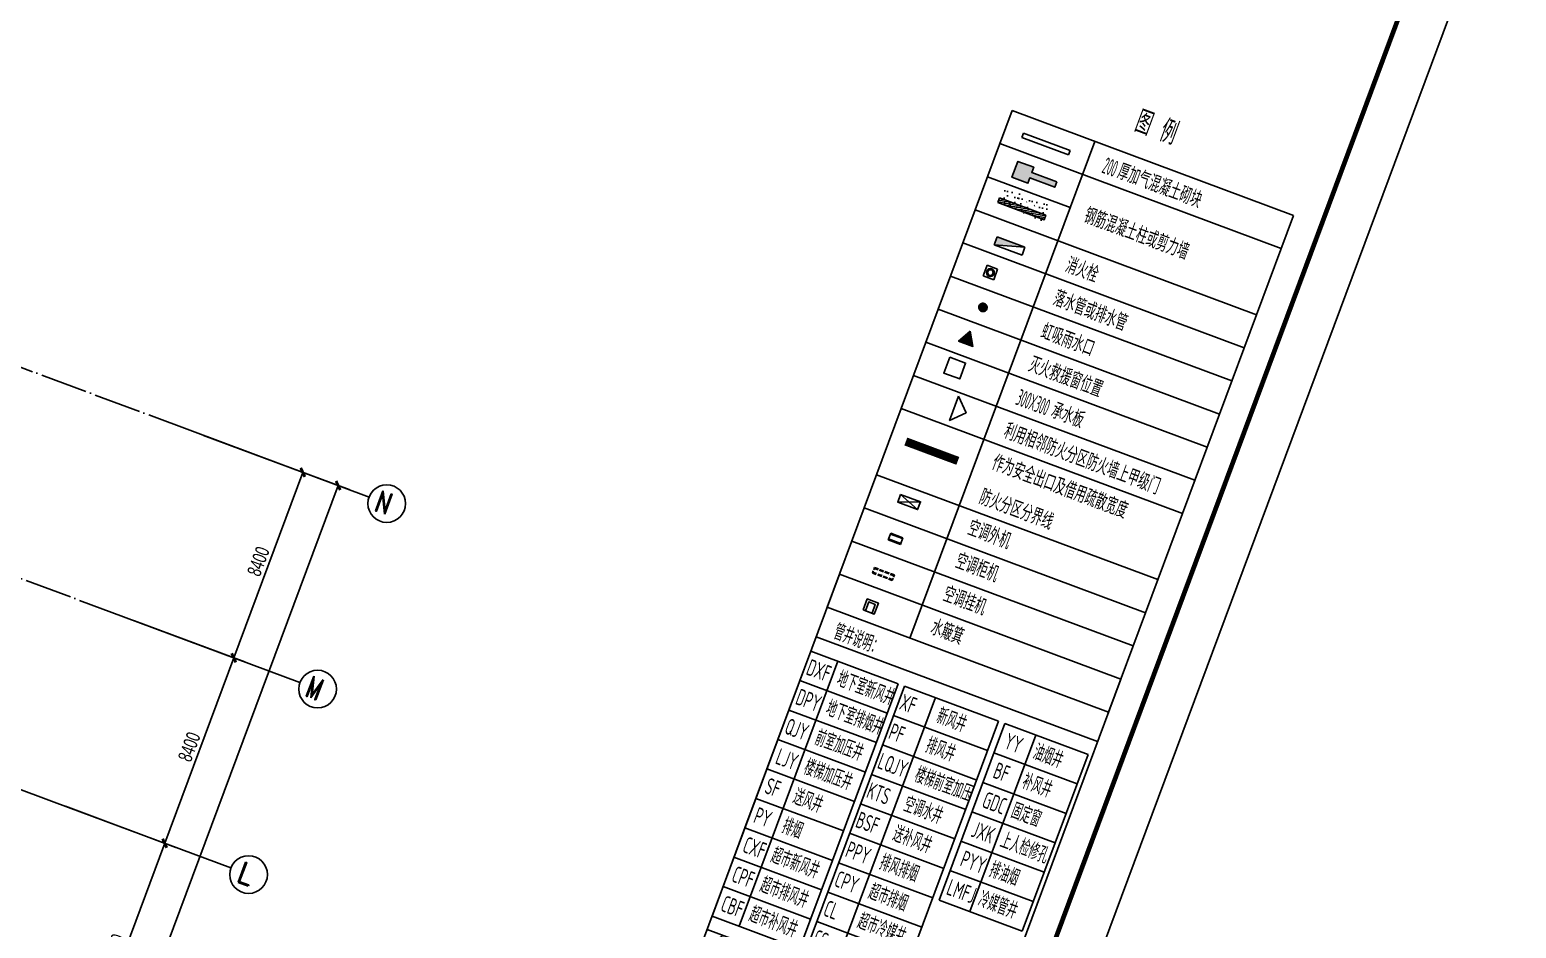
# Model space of a CAD drawing. Header units: millimetres. Extents: x 600121811 to 600690586, y 3472921280 to 3473279938.
# Drawn here: x 600595900 to 600659010, y 3473050001 to 3473088138 of the extents above; entities that cross this region are included whole.
import ezdxf
from ezdxf.enums import TextEntityAlignment as Align

# ---------------------------------------------------------------- set-up
doc = ezdxf.new("R2010")
doc.units = ezdxf.units.MM
doc.header["$LTSCALE"] = 1000
doc.linetypes.add('AX-MALL-GIRD-200$0$DOTE', pattern=[2.4200000000000004, 2, -0.2, 0.02, -0.2])
doc.linetypes.add('AX-MALL-TLSM$0$DASH', pattern=[0.35, 0.25, -0.1])
doc.layers.get('0').update_dxf_attribs({"linetype": 'CONTINUOUS'})
for name, color, linetype in [('AX-MALL-GIRD-200$0$A-Grid', 222, 'AX-MALL-GIRD-200$0$DOTE'), ('AX-MALL-GIRD-200$0$A-Grid-Iden', 11, 'CONTINUOUS'), ('AX-MALL-GJ-200$0$A-Anno-Note', 241, 'CONTINUOUS'), ('AX-MALL-GJ-200$0$X-Tlbk', 4, 'CONTINUOUS'), ('AX-MALL-TLSM$0$A-Anno-Note', 241, 'CONTINUOUS'), ('AX-MALL-TLSM$0$A-Detl-Patt', 8, 'CONTINUOUS'), ('AX-MALL-TLSM$0$A-Fixt', 81, 'CONTINUOUS'), ('AX-MALL-TLSM$0$F-防火分区-商铺', 163, 'CONTINUOUS'), ('AX-MALL-TLSM$0$HATCH_通用填充_A', 8, 'CONTINUOUS'), ('AX-MALL-TLSM$0$LINE_投影线_A', 7, 'CONTINUOUS'), ('AX-MALL-TLSM$0$TEXT_通用文字_A', 7, 'CONTINUOUS'), ('AX-MALL-TLSM$0$TITLE_图框文字_C', 255, 'CONTINUOUS'), ('AX-MALL-TLSM$0$WALL_填充墙_A', 2, 'CONTINUOUS'), ('AX-MALL-TLSM$0$XF_消火栓_W', 7, 'CONTINUOUS'), ('AX-MALL-TLSM$0$区位图', 7, 'CONTINUOUS'), ('AX-MALL-TLSM$0$图框', 7, 'CONTINUOUS'), ('AX-MALL-TLSM$0$疏散指示', 3, 'CONTINUOUS'), ('AX-MALL-TLSM$0$虹吸布置', 6, 'CONTINUOUS'), ('AX-MALL-WALL-GJ$0$A-SEE', 254, 'CONTINUOUS'), ('AXIS_TEXT', 7, 'CONTINUOUS')]:
    doc.layers.add(name, color=color, linetype=linetype)
doc.layers.add('AX-MALL-TLSM$0$格子', color=167, linetype='CONTINUOUS', plot=False)
doc.styles.add('AX-MALL-GIRD-200$0$_TCH_AXIS', font='ROMAND.shx', dxfattribs={"width": 0.7, "height": 5, "bigfont": 'zy_cn.shx'})
doc.styles.add('AX-MALL-GIRD-200$0$_TCH_DIM_T3', font='zy_en.shx', dxfattribs={"width": 0.7, "bigfont": 'zy_cn.shx'})
doc.styles.add('AX-MALL-TLSM$0$ICDA-STYLE1', font='TSSDENG', dxfattribs={"width": 0.7, "bigfont": 'TSSDCHN'})
doc.styles.add('COMPLEX', font='COMPLEX')
doc.dimstyles.new('AX-MALL-GIRD-200$0$_TCH_ARCH&&200', dxfattribs={"dimtxt": 595, "dimasz": 300, "dimexe": 500, "dimexo": 500, "dimgap": 152.5, "dimtad": 1, "dimdec": 0, "dimzin": 0, "dimdsep": 46, "dimtxsty": 'AX-MALL-GIRD-200$0$_TCH_DIM_T3', "dimblk": 'AX-MALL-GIRD-200$0$_ArchTick', "dimcen": 0.09, "dimclrt": 7, "dimazin": 2, "dimtfac": 1, "dimtdec": 0, "dimtix": 1, "dimtmove": 2, "dimatfit": 3, "dimfxl": 500, "dimtolj": 1, "dimtzin": 0, "dimarcsym": 0})

# ---------------------------------------------------------------- blocks, each defined once
blk = doc.blocks.new('_AXISO')
blk.add_circle((0, 0), 0.5)
at = {"layer": 'AXIS_TEXT', "style": 'COMPLEX', "width": 1.041666666666667}
blk.add_attdef('A', text='', height=0.56, dxfattribs=at).set_placement((-0.25, -0.28), (0.25, -0.28), align=Align.FIT)
blk = doc.blocks.new('AX-MALL-GIRD-200$0$_ArchTick')
at = {"color": 0, "linetype": 'ByBlock', "const_width": 0.4}
blk.add_lwpolyline([(-0.5, -0.5), (0.5, 0.5)], dxfattribs=at)
blk = doc.blocks.new('*D216')
at = {"layer": 'AX-MALL-GIRD-200$0$A-Grid-Iden', "color": 0, "lineweight": -2, "transparency": 16777216}
for p, q in [((600603276.988284, 3473070921.644485), (600609461.7700526, 3473068617.631795)), ((600578691.9681882, 3472987452.92707), (600608993.2259792, 3473068792.178211)), ((600572975.7304931, 3472989582.393342), (600579160.5122615, 3472987278.380653))]:
    blk.add_line(p, q, dxfattribs=at)
at = {"layer": 'AX-MALL-GIRD-200$0$A-Grid-Iden', "color": 0, "lineweight": -2, "transparency": 16777216, "xscale": 300, "yscale": 300, "zscale": 300}
for p, rotation in [((600608993.2259792, 3473068792.178211), 69.56816130916272), ((600578691.9681882, 3472987452.92707), 249.5681613091627)]:
    blk.add_blockref('AX-MALL-GIRD-200$0$_ArchTick', p, dxfattribs=dict(at, rotation=rotation))
at = {"layer": 'AX-MALL-GIRD-200$0$A-Grid-Iden', "color": 7, "transparency": 16777216, "insert": (600593420.907418, 3473028279.644416), "char_height": 595, "attachment_point": 5, "rotation": 69.56816128390682, "style": 'AX-MALL-GIRD-200$0$_TCH_DIM_T3'}
blk.add_mtext('\\A1;86800', dxfattribs=at)
blk = doc.blocks.new('*D226')
at = {"layer": 'AX-MALL-GIRD-200$0$A-Grid-Iden', "color": 0, "lineweight": -2, "transparency": 16777216}
for p, q in [((600597412.2287117, 3473055178.563619), (600602097.6694459, 3473053433.099461)), ((600598068.3784888, 3473044049.346779), (600601629.1253724, 3473053607.645877)), ((600593851.4818282, 3473045620.264521), (600598536.9225622, 3473043874.800363))]:
    blk.add_line(p, q, dxfattribs=at)
at = {"layer": 'AX-MALL-GIRD-200$0$A-Grid-Iden', "color": 0, "lineweight": -2, "transparency": 16777216, "xscale": 300, "yscale": 300, "zscale": 300}
for p, rotation in [((600601629.1253724, 3473053607.645877), 69.56816130951937), ((600598068.3784888, 3473044049.346779), 249.5681613095194)]:
    blk.add_blockref('AX-MALL-GIRD-200$0$_ArchTick', p, dxfattribs=dict(at, rotation=rotation))
at = {"layer": 'AX-MALL-GIRD-200$0$A-Grid-Iden', "color": 7, "transparency": 16777216, "insert": (600599427.0622644, 3473048985.588102), "char_height": 595, "attachment_point": 5, "rotation": 69.56816128920542, "style": 'AX-MALL-GIRD-200$0$_TCH_DIM_T3'}
blk.add_mtext('\\A1;10200', dxfattribs=at)
blk = doc.blocks.new('*D227')
at = {"layer": 'AX-MALL-GIRD-200$0$A-Grid-Iden', "color": 0, "lineweight": -2, "transparency": 16777216}
for p, q in [((600600344.6084982, 3473063050.104053), (600605030.0492325, 3473061304.639895)), ((600601629.1253723, 3473053607.645876), (600604561.505159, 3473061479.186311)), ((600597412.2287115, 3473055178.563619), (600602097.6694458, 3473053433.099461))]:
    blk.add_line(p, q, dxfattribs=at)
at = {"layer": 'AX-MALL-GIRD-200$0$A-Grid-Iden', "color": 0, "lineweight": -2, "transparency": 16777216, "xscale": 300, "yscale": 300, "zscale": 300}
for p, rotation in [((600604561.505159, 3473061479.186311), 69.568161308897), ((600601629.1253723, 3473053607.645876), 249.568161308897)]:
    blk.add_blockref('AX-MALL-GIRD-200$0$_ArchTick', p, dxfattribs=dict(at, rotation=rotation))
at = {"layer": 'AX-MALL-GIRD-200$0$A-Grid-Iden', "color": 7, "transparency": 16777216, "insert": (600602673.6255996, 3473057700.507867), "char_height": 595, "attachment_point": 5, "rotation": 69.56816128390682, "style": 'AX-MALL-GIRD-200$0$_TCH_DIM_T3'}
blk.add_mtext('\\A1;8400', dxfattribs=at)
blk = doc.blocks.new('*D228')
at = {"layer": 'AX-MALL-GIRD-200$0$A-Grid-Iden', "color": 0, "lineweight": -2, "transparency": 16777216}
for p, q in [((600603276.9882839, 3473070921.644485), (600607962.429018, 3473069176.180326)), ((600604561.5051588, 3473061479.18631), (600607493.8849446, 3473069350.726742)), ((600600344.6084982, 3473063050.104053), (600605030.0492322, 3473061304.639894))]:
    blk.add_line(p, q, dxfattribs=at)
at = {"layer": 'AX-MALL-GIRD-200$0$A-Grid-Iden', "color": 0, "lineweight": -2, "transparency": 16777216, "xscale": 300, "yscale": 300, "zscale": 300}
for p, rotation in [((600607493.8849446, 3473069350.726742), 69.56816130931563), ((600604561.5051588, 3473061479.18631), 249.5681613093156)]:
    blk.add_blockref('AX-MALL-GIRD-200$0$_ArchTick', p, dxfattribs=dict(at, rotation=rotation))
at = {"layer": 'AX-MALL-GIRD-200$0$A-Grid-Iden', "color": 7, "transparency": 16777216, "insert": (600605606.0053856, 3473065572.048301), "char_height": 595, "attachment_point": 5, "rotation": 69.56816128390682, "style": 'AX-MALL-GIRD-200$0$_TCH_DIM_T3'}
blk.add_mtext('\\A1;8400', dxfattribs=at)
blk = doc.blocks.new('AX-MALL-TLSM$0$JB-AC(i)-Li')
for p, q in [((-275, 0), (275, 0)), ((-275, 0), (275, 0)), ((-275, -300), (-275, 0)), ((275, 0), (275, -300)), ((-275, -40), (275, -40)), ((275, -260), (-275, -260)), ((275, -300), (-275, -300))]:
    blk.add_line(p, q)
blk = doc.blocks.new('AX-MALL-TLSM$0$$TwtSys$00000434')
for p, q in [((-0.5, 0.5), (-0.5, -0.5)), ((-0.5, -0.5), (0.5, 0.5)), ((0.5, 0.5), (-0.5, 0.5)), ((0.5, -0.5), (0.5, 0.5)), ((-0.5, -0.5), (0.5, -0.5))]:
    blk.add_line(p, q)
blk.add_solid([(0.5, -0.5), (0.5, 0.5), (-0.5, -0.5)])
blk = doc.blocks.new('AX-MALL-TLSM$0$A$C70614356')
at = {"layer": 'AX-MALL-TLSM$0$虹吸布置'}
for points in [[(146.5548356487416, -15.39614155236632), (146.9376328689978, 13.52193439891562), (141.4668940417469, 41.84912846097723), (130.5199586921372, 68.57859220146202), (114.4726320314221, 92.70756611973047), (94.20519219106063, 113.4179225612897), (70.33430641610175, 129.6815985545982), (43.76330778421834, 140.9186188860331), (15.39593749213964, 146.5528932132293), (-13.52106521138921, 146.9365596210118), (-41.84912846097723, 141.4668940417469), (-68.81761383032426, 130.54408688494), (-92.94648571824655, 114.4977314418647), (-113.4169513434172, 94.20509016118012), (-129.681598554831, 70.33430641656741), (-140.9177496982738, 43.76223453623243), (-146.7918128119782, 15.42103690258227), (-146.9356904332526, -13.52213845890947), (-141.4919934524223, -42.08804805926047), (-130.5431156670675, -68.81771585997194), (-114.7366510406137, -92.92138630780391), (-94.44421382015571, -113.3937943687197), (-70.33430641656741, -129.6815985543653), (-43.76136534847319, -140.9188229460269), (-15.4210369028151, -146.7918128115125), (13.5230076466687, -146.9367636812385), (41.84912846051157, -141.4668940417469), (68.57859220122918, -130.51995869237), (92.682466709055, -114.7115516299382), (113.3937943684869, -94.44421381992288), (129.6564991441555, -70.57322601485066), (140.9196921335533, -43.76243859645911), (146.5548356487416, -15.39614155236632)], [(129.6070836433209, -13.61571589997038), (129.8777148076333, 11.93529991596006), (125.0366681301966, 37.059055210324), (122.7482496416196, 42.84936753148213), (115.4593407008797, 60.74890561052598), (101.5234801652841, 82.00188755616546), (101.2845605667681, 82.02698696660809), (83.41760324127972, 100.3131200040225), (65.1627944665961, 112.6079621945973), (62.23427393427119, 114.6045452223625), (38.6670940653421, 124.5617413215805), (19.05484053678811, 128.5525701895822), (13.61571589997038, 129.6070836437866), (7.837274023331702, 129.7310181143694), (-11.93529991619289, 129.8777148078661), (-37.05915724067017, 125.0356969125569), (-60.74997885851189, 115.4584715131205), (-62.04293002653867, 114.6290573286824), (-82.265906565357, 101.3096599774435), (-100.3141932520084, 83.41673405375332), (-111.1637494373135, 67.42271055816673), (-114.842493603006, 62.25927131460048), (-124.56194538204, 38.66515162959695), (-129.8440608065575, 13.64061125018634), (-129.8778168382123, -11.93627113383263), (-125.2736452934332, -37.03415986010805), (-115.4594427314587, -60.74987682839856), (-101.5485795759596, -82.24080715468153), (-83.41770527185872, -100.3140912218951), (-62.25937334494665, -114.8434648208786), (-38.69025104027241, -124.8008649800904), (-13.64081531064585, -129.8460032420699), (11.91214294126257, -130.1168384666089), (37.03405782999471, -125.2746165108401), (60.74987682839856, -115.459442730993), (82.00188755616546, -101.5234801652841), (100.3140912218951, -83.41770527139306), (114.6055164402351, -62.23437596438453), (124.561843351461, -38.66612284746952), (129.6070836433209, -13.61571589997038)], [(-102.3999801119789, -28.33731462340802), (-121.4194093155675, -30.20022586290725), (-124.9566130465828, 7.334722719155252), (-105.70010465011, 9.173709826311097), (-102.3999801119789, -28.33731462340802)], [(-105.2989222053438, 12.99253853037953), (-123.7780630919151, 18.55326045048423), (-112.5177912041545, 54.53367807343602), (-94.30072689056396, 48.75893190479837), (-105.2989222053438, 12.99253853037953)], [(-121.3014057101682, 7.675398479914293), (-121.5868284213357, -11.11834009084851), (-118.0031215772033, -29.8344506919384)], [(-109.2519978983328, 53.46690687141381), (-116.6219405890442, 36.14209316531196), (-120.2482507769018, 17.70030943676829)], [(-68.22975041856989, 81.01138520776294), (-92.25404707249254, 52.16432041605003), (-107.1177695496008, 64.58504696143791), (-83.09142842981964, 93.43287891079672), (-68.22975041856989, 81.01138520776294)], [(-80.4289713720791, 91.22170853731222), (-93.89283026009798, 77.91592745459639), (-104.4532680260018, 62.37464374559931)], [(-32.09077310562134, 101.1053643326741), (-65.30269043706357, 83.59961728216149), (-74.36238974286243, 100.7199399974197), (-62.87039432674646, 106.7524803222623), (-40.91349524864927, 118.2007916977163), (-32.09077310562134, 101.1053643326741)], [(-39.32996511040255, 114.8981305665802), (-56.96665945881978, 107.8212014082819), (-72.54198447242379, 97.3914122984279)], [(-62.14312766678631, -5.779221137519926), (-62.05693765729666, 6.519316761288792), (-59.61053594527766, 18.32834907853976)], [(-59.61053594527766, 18.32834907853976), (-54.80198009451851, 29.64767175423913)], [(-54.80198009451851, 29.64767175423913), (-47.94538590451702, 39.78659662115388)], [(-47.94538590451702, 39.78659662115388), (-39.30477238399908, 48.53130349121056)], [(-39.30477238399908, 48.53130349121056), (-29.192210866604, 55.19187135458924)], [(9.173709826078266, 105.70010465011), (-28.360369568225, 102.1618276708759), (-30.19828342739493, 121.419205255108), (7.310696556698531, 124.7185626358259), (9.173709826078266, 105.70010465011)], [(7.676369697786868, 121.301303679822), (-11.14246828341857, 121.3478067924734), (-29.85955010261387, 117.76420197892)], [(-29.192210866604, 55.19187135458924), (-17.85070988256484, 59.79186530667357)], [(-17.85070988256484, 59.79186530667357), (-5.779221137985587, 62.14312766678631)], [(-5.779119107872248, 62.14409888465889), (6.51941879093647, 62.05790887540206)], [(6.519520821049809, 62.05888009327464), (18.3284511086531, 59.61150716315024)], [(48.73490574210882, 94.06267647980712), (12.99253853037953, 105.298922205111), (18.52826307015494, 123.5401147112716), (54.53464929107577, 112.5176891740412), (48.73490574210882, 94.06267647980712)], [(53.44180746097118, 109.0130782995839), (36.1169937546365, 116.3830209905282), (17.70128065440804, 120.2481487467885)], [(18.3284511086531, 59.61150716315024), (29.6476717540063, 54.80198009428568)], [(29.6476717540063, 54.80198009428568), (39.78756783902645, 47.94528387417085)], [(39.78756783902645, 47.94528387417085), (48.53227470861748, 39.30467035388574)], [(48.53227470861748, 39.30467035388574), (55.16687397425994, 28.9542624859605)], [(81.01332764327526, 68.22954635811038), (52.16442244593054, 92.25501829013228), (64.58601817907766, 107.1176675192546), (93.43298094067723, 83.09239964745939), (81.01332764327526, 68.22954635811038)], [(55.16687397425994, 28.9542624859605), (59.76676589623094, 17.6117902842816)], [(59.58737897034734, -18.56747273728251), (62.05888009304181, -6.51952082128264), (62.119970691856, 5.540097479010001)], [(59.76676589623094, 17.6117902842816), (62.119970691856, 5.540097479010001)], [(91.19758034450933, 80.18994974344969), (77.89082804415375, 93.6539106615819), (62.3507196130231, 104.2161888333503)], [(101.0824114182033, 31.85359188262373), (83.5754890893586, 65.06366880866699), (100.6960158650763, 74.12531054974534), (118.202836163342, 40.91426240606233), (101.0824114182033, 31.85359188262373)], [(114.8982325964607, 39.33093632827513), (107.7980444333516, 56.72753579984419), (97.39335473394021, 72.54178041173145)], [(124.6944344430231, -7.549718185327947), (105.70010465011, -9.173709826311097), (102.1378015084192, 28.12231915746816), (121.3942078747787, 29.96033504675142), (124.6944344430231, -7.549718185327947)], [(121.3033481454477, -7.675602540140972), (121.3478067922406, 11.14246828341857), (117.7391025680117, 29.62063050386496)], [(-100.7191728400066, -74.36443420848809), (-118.2259931382723, -41.15338606457226), (-101.1055683931336, -32.09271554113366), (-83.6006905301474, -65.30355962482281), (-100.7191728400066, -74.36443420848809)], [(-115.1352097596973, -39.30604097805917), (-108.060121006798, -56.94156004814431), (-97.6554313073866, -72.75580466003157)], [(-64.5841777739115, -107.1188427973539), (-93.67006013356149, -83.068475515116), (-81.25030480651185, -68.20465100789443), (-52.42649901937693, -92.4690425384324), (-64.5841777739115, -107.1188427973539)], [(-91.22278178529814, -80.42984055983834), (-78.15494908299297, -93.86870206752792), (-62.37387658795342, -104.4553124918602)], [(-59.7918653069064, -17.85070988256484), (-62.14312766678631, -5.779221137519926)], [(-55.19207541504875, -29.19415330234915), (-59.7918653069064, -17.85070988256484)], [(-48.53227470908314, -39.30467035365291), (-55.19207541504875, -29.19415330234915)], [(-18.79228207934648, -123.753934899345), (-54.79672586452216, -112.7317134223413), (-48.99698231555521, -94.27670072810724), (-12.99253853037953, -105.298922205111), (-18.79228207934648, -123.753934899345)], [(-53.70582647016272, -109.2268984876573), (-36.14219519589096, -116.622911806684), (-17.72453965945169, -120.4882436234038)], [(-40.04964441247284, -48.15930812247097), (-43.73130968026817, -44.15311716170982), (-48.53227470908314, -39.30467035365291)], [(-29.91179279331118, -55.0167715002317), (-40.04964441247284, -48.15930812247097)], [(-18.56737070716918, -59.5864077527076), (-29.91179279331118, -55.0167715002317)], [(-6.519520821515471, -62.05888009304181), (-18.56737070716918, -59.5864077527076)], [(29.93620685394853, -121.6332295034081), (-7.574715565890074, -124.9323828238994), (-9.173709826543927, -105.70010465011), (28.0982929947786, -102.3758519191761), (29.93620685394853, -121.6332295034081)], [(-7.699526672717184, -121.5404273385648), (11.1173688727431, -121.5867263907567), (29.59553109342232, -117.9780221667606)], [(5.54019950889051, -62.11899947421625), (-6.519520821515471, -62.05888009304181)], [(17.58669087383896, -60.00568549474701), (5.54019950889051, -62.11899947421625)], [(28.93013429315761, -55.40589560288936), (17.58669087383896, -60.00568549474701)], [(39.30467035342008, -48.53227470885031), (33.36396563053131, -52.25226835277863), (28.93013429315761, -55.40589560288936)], [(74.1253105495125, -100.6960158650763), (40.91533565381542, -118.2019669755828), (31.82859450206161, -101.3203597986139), (65.06561124417931, -83.57569314981811), (74.1253105495125, -100.6960158650763)], [(47.92028649384156, -40.02551621966995), (39.30467035342008, -48.53227470885031)], [(39.30680813547224, -115.137254225323), (56.70253841951489, -108.0359928142279), (72.51678303116933, -97.63130311458372)], [(54.77688068384305, -29.8865913527552), (47.92018446372822, -40.02648743754253)], [(59.58737897034734, -18.56747273728251), (54.77688068384305, -29.8865913527552)], [(107.0946125746705, -64.82417062018067), (83.06827145488933, -93.67200256930664), (68.20465100789443, -81.25030480604619), (92.23089009756222, -52.40344407479279), (107.0946125746705, -64.82417062018067)], [(80.16679276851937, -91.43670400325209), (93.63075368665159, -78.12995170266367), (104.2162908632308, -62.34974839538336)], [(112.492691793479, -54.77259767171927), (94.03865031711757, -48.97295615309849), (105.2989222048782, -12.99253853037953), (123.5159865184687, -18.76728469878435), (112.492691793479, -54.77259767171927)], [(108.9879788891412, -53.68072705948725), (116.3830209905282, -36.11699375486933), (120.250193212647, -17.70051349699497)]]:
    blk.add_lwpolyline(points, dxfattribs=at)
blk.add_circle((0, 0), 28.356110456904, dxfattribs=at)
blk = doc.blocks.new('AX-MALL-TLSM$0$JB-AC(i)-Gua')
for p, q in [((-450, 0), (-450, -100)), ((-450, 0), (-275, 0)), ((-225, 0), (-25, 0)), ((25, 0), (225, 0)), ((275, 0), (450, 0)), ((450, -100), (450, 0)), ((-450, -40), (-275, -40)), ((-450, -150), (-450, -250)), ((-450, -210), (-275, -210)), ((-450, -250), (-275, -250)), ((-225, -40), (-25, -40)), ((-225, -210), (-25, -210)), ((-225, -250), (-25, -250)), ((25, -40), (225, -40)), ((25, -210), (225, -210)), ((25, -250), (225, -250)), ((275, -40), (450, -40)), ((275, -210), (450, -210)), ((275, -250), (450, -250)), ((450, -250), (450, -150))]:
    blk.add_line(p, q)
blk = doc.blocks.new('AX-MALL-TLSM$0$356')
at = {"layer": 'AX-MALL-TLSM$0$区位图'}
for p, q in [((38034.99601519109, 9091.152012825016), (38034.99601507188, 71068.69853115082)), ((54034.99601554871, 71068.69853115082), (54034.99601531029, 9091.152012825016))]:
    blk.add_line(p, q, dxfattribs=at)
for points in [[(38034.99601519109, 50941.51079940796), (54034.9960154295, 50941.51079940796)], [(38034.99601566792, 50941.51079940796), (54034.99601566792, 50941.51080036163)], [(38034.99601531029, 9091.152012825016), (54034.9960154295, 9091.152012825016)]]:
    blk.add_lwpolyline(points, dxfattribs=at)
at = {"layer": 'AX-MALL-TLSM$0$格子'}
for p, q in [((38035.53621768952, 49937.58920574188), (54035.53621733189, 49937.58920478821)), ((38635.53621768952, 49637.58920383453), (38634.89464354516, 9091.152011871342)), ((39485.53621780873, 49637.58920383453), (39484.89464366437, 9091.152011871342)), ((38035.53621804715, 49037.58920383453), (54035.53621757031, 49037.58920383453)), ((38035.53621792794, 48137.58920383453), (54035.53621768952, 48137.58920383453)), ((38035.53621768952, 47237.58920478822), (54035.53621780873, 47237.58920478822)), ((38035.53621792794, 46337.58920383455), (54035.53621768952, 46337.58920478822)), ((38035.53621792794, 45437.58920478822), (54035.53621768952, 45437.5892057419)), ((38035.53621816636, 44537.58920383455), (54035.53621768952, 44537.58920383455)), ((38035.53621780873, 43637.58920478822), (54035.5362174511, 43637.58920478822)), ((38035.53621780873, 42737.58920478821), (54035.53621733189, 42737.58920383453)), ((38035.53621792794, 41837.58920383453), (54035.53621768952, 41837.58920383453)), ((38035.53621768952, 40937.58920478821), (54035.5362174511, 40937.58920478821)), ((38035.53621792794, 40037.58920478821), (54035.53621768952, 40037.58920478821)), ((38035.53621780873, 39137.58920383453), (54035.53621780873, 39137.58920383453)), ((38035.53621792794, 38237.58920383453), (54035.53621757031, 38237.58920478821)), ((38035.53621792794, 37337.58920383453), (54035.53621757031, 37337.58920478821)), ((38035.53621804715, 36437.58920288086), (54035.53621768952, 36437.58920383453)), ((38035.5362174511, 35537.58920478821), (54035.5362174511, 35537.58920478821)), ((38035.53621804715, 34637.58920383453), (54035.53621757031, 34637.58920383453)), ((38035.53621768952, 33737.58920478821), (54035.5362174511, 33737.58920383453)), ((38035.53621768952, 32837.58920383453), (54035.5362174511, 32837.58920383453)), ((38035.53621792794, 31937.58920383454), (54035.53621780873, 31937.58920383454)), ((38035.53621768952, 31037.58920478821), (54035.53621768952, 31037.58920574189)), ((38035.53621792794, 30137.58920478821), (54035.53621757031, 30137.58920383454)), ((38035.53621804715, 29237.58920478821), (54035.53621757031, 29237.58920383454)), ((38035.53621768952, 28337.58920478821), (54035.53621780873, 28337.58920383454)), ((38035.53621780873, 27437.58920478821), (54035.53621757031, 27437.58920383454)), ((38035.53621780873, 26537.58920383454), (54035.53621757031, 26537.58920478821)), ((38035.53621768952, 25637.58920478821), (54035.53621768952, 25637.58920383454)), ((38035.53621780873, 24737.58920383454), (54035.53621757031, 24737.58920478821)), ((38035.53621768952, 23837.58920383454), (54035.5362174511, 23837.58920478822)), ((38035.53621804715, 22937.58920383454), (54035.53621780873, 22937.58920478821)), ((38035.53621780873, 22037.58920383454), (54035.53621768952, 22037.58920478821)), ((38035.53621768952, 21137.58920383454), (54035.53621780873, 21137.58920478821)), ((38035.53621804715, 20237.58920383454), (54035.5362174511, 20237.58920478821)), ((38035.53621780873, 19337.58920383454), (54035.53621768952, 19337.58920574189)), ((38035.5362174511, 18437.58920574189), (54035.53621757031, 18437.58920478821)), ((38035.53621780873, 17537.58920478821), (54035.53621768952, 17537.58920478821)), ((38035.53621768952, 16637.58920383454), (54035.5362174511, 16637.58920574189)), ((38035.53621780873, 15737.58920383454), (54035.53621768952, 15737.58920383454)), ((38035.53621780873, 14837.58920478821), (54035.53621780873, 14837.58920288086)), ((38035.53621804715, 13937.58920383454), (54035.53621757031, 13937.58920478821)), ((38035.53621792794, 13037.58920478821), (54035.53621733189, 13037.58920383453)), ((38035.53621768952, 12137.58920478822), (54035.53621780873, 12137.58920478822)), ((38035.53621780873, 11237.58920478822), (54035.53621768952, 11237.58920478822))]:
    blk.add_line(p, q, dxfattribs=at)
blk.add_lwpolyline([(38034.9960154295, 10164.37060832978), (54034.99601531029, 10164.37060928345)], dxfattribs=at)
at = {"layer": 'AX-MALL-TLSM$0$TEXT_通用文字_A', "style": 'AX-MALL-TLSM$0$ICDA-STYLE1', "width": 0.6}
for s, p in [('1.', (38635.51248276234, 49037.58920383453)), ('管道井后封，门后做，管道井门均为丙级以上防火门。', (39485.51248276234, 49037.58920383453)), ('所有管道井在每层楼面处用与楼板同标号的混凝土封堵。', (39485.49824202061, 48137.58920383453)), ('管道井的侧墙均为耐火极限大于1H的不燃烧体。', (39485.48400092126, 47237.58920478822)), ('2.', (38635.51248276234, 46337.58920383455)), ('防护栏杆防攀爬，栏杆竖杆间距小于110。中庭处栏杆采用钢结构安全玻璃', (39485.46975994111, 46337.57892131807)), ('栏杆，高度自可踏面起不小于1200高。', (39485.45551955701, 45437.58920383455)), ('3.', (38635.51248288155, 44537.58920383455)), ('地漏位置详水施，卫生间、露台找坡1%%%坡向地漏,消火栓规格详水施。', (39485.44127869607, 44537.58920383455)), ('无编号门窗为用户自理，门洞除注明外为门高2100门垛100', (39485.42703771592, 43637.58920478822)), ('4.', (38635.51248264313, 43637.58920478822)), ('5.', (38635.51248300076, 42737.58920478821)), ('防火卷帘采用背火面温升作为判定条件,耐火极限≥3小时,其安装见建筑施工', (39485.41279721261, 42737.58920478821)), ('图设计说明消防专篇。', (39485.39855599404, 41837.58920383453)), ('6.', (38635.51248300076, 40937.58920478821)), ('构造柱详结构施工图。', (39485.38431501389, 40937.58920383453)), ('7.', (38635.51248264313, 40037.58920383453)), ('所有设备用房门槛150高,设备吊装孔需等设备安装完成后方可封堵;其耐火极', (39485.37007427216, 40037.57891941071)), ('限不得低于设计要求；吊顶检修兼设备安装口采用成品成品检修口(A级不燃', (39485.35583317281, 39137.58920383453)), ('材料)，地上设备管井门槛100高。', (39485.34159219266, 38237.58920478821)), ('直通屋面设备机房门槛高于结构面400。', (39485.34159243108, 37337.58920478821)), ('8.', (38635.51248288155, 36437.58920383453)), ('风管说明：所有新风风管采用镀锌钢板，所有排油烟风管采用不锈钢板。所有', (39485.31311047078, 36437.57892227173)), ('暖通管井风管一侧墙体待设备安装完成后砌筑。', (39485.29886960984, 35537.58920383453)), ('9.', (38635.51248311997, 34637.58920478821)), ('配电间内洞口桥架安装完成后采用防火材料封堵。', (39485.28462862969, 34637.58920478821)), ('10.', (38635.51248276234, 33737.58920478821)), ('防火墙及防火隔墙应砌至粱底或结构板底，不得留有缝隙。管道穿过防火墙及', (39485.27038824559, 33737.58920383453)), ('楼板处应采用不燃烧材料将周围填实，管道的保温材料应为不燃烧材料;', (39485.24190628529, 32837.58920383453)), ('商铺面向中庭的防火卷帘与柱子的缝隙采用双面12厚轻钢龙骨石膏板+100', (39485.24190604687, 31937.58920383454)), ('厚岩棉防火隔墙封堵，耐火极限不应低于1h；其余部分的防火卷帘需用砌体', (39485.24190628529, 31037.58920383454)), ('封堵，耐火极限不应低于3h。', (39485.22766530514, 30137.58920383454)), ('11.', (38635.52672374249, 29237.58920478821)), ('所有防烟前室兼空调机房的夹层临走道一侧墙体需设备安装完成后封;', (39485.19918334485, 29237.57892036438)), ('12.', (38635.52672362328, 28337.58920478821)), ('电梯层门的耐火极限不应低于1小时，并应符合国家标准电梯《层门耐火试验', (39485.1849423647, 28337.57575511933)), ('完整性、隔热性和热通量测定法》GB/T27903规定的完整性和隔热性要求。', (39485.19918334485, 27437.58920478821)), ('13.', (38635.48400104047, 26537.58920383454)), ('土建预留所有管井、洞口，必须与设备安装密切配合，认真核对图纸后，方可', (39485.14221990109, 26537.57892036438)), ('施工。', (39485.15646088124, 25637.58920383454)), ('14.', (38635.48400092126, 24737.58920574189)), ('D2：事故通风预留孔，DN200毫米，中心距梁底150。 ', (39485.11373817921, 24737.58920478821)), ('D3：事故通风预留孔，DN200毫米，中心距板底400。 ', (39485.11373829842, 23837.58920478822)), ('预留孔未注明处孔心离侧墙、窗边或柱子150。所有落水管应避开空调预留', (39485.0994976759, 22937.58920383454)), ('孔。空调板有地漏时1%%%坡度坡向地漏。', (39485.08525657655, 22037.58920383454)), ('15.', (38635.48400080205, 21137.58920478821)), ('每樘疏散门净宽不小于疏散门洞净宽-150，消防设备厂家严格执行。', (39485.0425336361, 21137.58920383454)), ('16.', (38635.02476215363, 20237.58920383454)), ('外立面玻璃幕墙后为后勤走道、空腔部位时，需设置背衬板或背衬墙，并采用', (39485.02829265595, 20237.57892227173)), ('深灰色涂料饰面处理。', (39485.04253351689, 19337.58920478821)), ('17.', (38635.02476215363, 18437.58920383454)), ('屋面预留外墙清洗吊篮悬挂点，详见幕墙深化设计。', (39484.99981105328, 18437.57892322541)), ('18.', (38635.02476203442, 17537.58920478821)), ('屋面未注明混凝土雨棚标高平屋面板底,已注明标高的雨棚底高于门顶300,', (39484.99981093407, 17537.57892322541)), ('屋面管井固定窗、天窗及防雨百叶除注明外底边均高于楼层线600，百叶及', (39484.99981117249, 16637.58920478821)), ('固定窗、天窗后侧需做防护栏杆，百叶后侧防护栏杆高度离地1200，固定窗', (39485.02476203442, 15737.58920478821)), ('、天窗后侧防护栏杆高度离地900。', (39485.024761796, 14837.57892322541)), ('19.', (38634.98203909398, 13937.58920383454)), ('油烟井、新风井、排烟井等留洞详见设备图纸，屋面检修钢梯未注明处距', (39485.02476215363, 13937.57892322541)), ('墙角500。屋顶风机和设备在视线可见范围内进行喷灰弱化处理处理。', (39606.57694280148, 13037.57892417908)), ('20', (38634.98203945161, 12137.58920574189)), ('本工程墙体材质采用加气混凝土砌块，耐火极限不小于3.0h.', (39606.56270217896, 12137.57892227174)), ('21', (38634.96779835225, 11237.58920478822)), ('K3空调穿墙预留孔，Φ100毫米，洞中心距墙、柱边200毫米。', (39606.56270182133, 11237.57892322541)), ('所有混凝土雨棚以1%%%找坡坡向吐水孔。', (39606.56270182133, 10337.57892322541)), ('21', (38634.95355761052, 10337.58920478821))]:
    blk.add_text(s, height=700.0000000000007, dxfattribs=at).set_placement(p)
at = {"layer": 'AX-MALL-TLSM$0$图框', "style": 'AX-MALL-TLSM$0$ICDA-STYLE1', "width": 0.6}
blk.add_text('备注：', height=699.9999999847929, dxfattribs=at).set_placement((38696.96632122994, 50174.10611724854))
blk = doc.blocks.new('AX-MALL-TLSM$0$o6i4345')
at = {"layer": 'AX-MALL-TLSM$0$A-Fixt'}
for points in [[(338366.377540363, -9259.412912640837), (338866.377540363, -9259.412912640837), (338866.377540363, -8759.412912640837), (338366.377540363, -8759.412912640837)], [(338466.377540363, -9259.412912640837), (338766.377540363, -9259.412912640837), (338766.377540363, -8859.412912640837), (338466.377540363, -8859.412912640837)]]:
    blk.add_lwpolyline(points, close=True, dxfattribs=at)
blk = doc.blocks.new('AX-MALL-TLSM')
at = {"layer": 'AX-MALL-TLSM$0$HATCH_通用填充_A'}
blk.add_hatch(color=256, dxfattribs=at).paths.add_polyline_path([(42711.89099180698, 89649.05758619308), (42711.89099180698, 89889.44219875336), (41583.18366205692, 89889.4421992302), (41583.18366217613, 90129.826816082), (40862.02981591225, 90129.826816082), (40862.02981603146, 89408.67296981812), (41583.18366229534, 89408.67296934128), (41583.18366217613, 89649.05758619308)])
h = blk.add_hatch(dxfattribs=at)
h.set_pattern_fill('钢筋混凝土', color=256, scale=50.00000000000007, angle=-3.180554681463517e-15, style=0)
h.set_pattern_definition([(45, (39878.58176183701, 92068.69853162766), (-88.38834764831856, 88.38834764831856), []), (49.99999999999999, (39878.58176183701, 92068.69853162766), (358.6300913003766, -31.37606749129759), [37.50000000000019, -412.5000000000022]), (355, (39878.58176183701, 92068.69853162766), (-69.37566680650013, 376.0960668500064), [30.00000000000011, -330.0000000000016]), (100.4513999999999, (39908.46760201454, 92066.08386135101), (289.254690857011, 344.7197710304774), [31.87009500000014, -350.5710560000012]), (46.18420000000003, (39878.58176195621, 92168.69853115082), (533.6205243128228, -82.75950716450919), [56.24999999999998, -618.7499999999993]), (96.63559999999998, (39923.05013465881, 92161.80187797546), (467.3313527743524, 487.0589354502215), [47.80514399999997, -525.8564999999995]), (351.1841999999999, (39878.58176195621, 92168.69853115082), (467.330972566814, 487.0593004626629), [45.00000000000031, -495.0000000000034]), (21, (39928.58176207542, 92143.69853115082), (298.4535260592312, -201.3094453326696), [37.50000000000002, -412.5000000000002]), (326, (39928.58176207542, 92143.69853115082), (121.6576659607909, 362.5750225234266), [29.99999999999999, -329.9999999999999]), (71.45140000000002, (39953.45287811756, 92126.92272901535), (420.1113142907456, 161.2652483549764), [31.87009500000003, -350.5710560000001]), (37.49999999999998, (39878.58176183701, 92068.69853162766), (6.079927658645346, 166.446926915656), [0, -326.0000000000005, 0, -335.0000000000005, 0, -331.2500000000005]), (7.499999999999991, (39878.58176183701, 92068.69853162766), (131.5347687210745, 197.2058559411804), [0, -190.9999999999999, 0, -318.4999999999998, 0, -126.25]), (327.4999999999998, (39767.0817617178, 92068.69853115082), (266.9112180862048, -11.27743586718988), [0, -125.0000000000002, 0, -390.0000000000006, 0, -517.5000000000008]), (317.5, (39717.0817617178, 92068.69853162766), (291.5930846711935, 50.05249116615895), [0, -162.5000000000002, 0, -259.0000000000003, 0, -367.5000000000006])])
h.paths.add_polyline_path([(40671.96534597874, 88203.47033786774), (42777.13361442089, 88203.47033786774), (42777.13361442089, 88403.47033834457), (40671.96534609795, 88403.47033882141)])
at = {"layer": 'AX-MALL-TLSM$0$LINE_投影线_A'}
h = blk.add_hatch(color=1, dxfattribs=at)
h.dxf.hatch_style = 1
h.paths.add_polyline_path([(41488.77557456493, 82668.56045150757), (41163.12385177612, 82104.51512241364), (41814.42729735374, 82104.51512145996)])
at = {"layer": 'AX-MALL-TLSM$0$A-Fixt'}
blk.add_lwpolyline([(41133.61686575413, 75148.79993391037), (42033.61686551571, 75148.79993391037), (42033.61686527729, 74798.7999343872), (41133.61686551571, 74798.79993391037)], close=True, dxfattribs=at)
for points in [[(41133.61686575413, 75148.79993391037), (42033.61686527729, 74798.7999343872)], [(42033.61686551571, 75148.79993391037), (41133.61686551571, 74798.79993391037)]]:
    blk.add_lwpolyline(points, dxfattribs=at)
at = {"layer": 'AX-MALL-TLSM$0$F-防火分区-商铺', "linetype": 'AX-MALL-TLSM$0$DASH', "ltscale": 5, "const_width": 355.5555555555555}
blk.add_lwpolyline([(40555.26547348499, 77328.55224609375), (42912.26875245571, 77328.55224514008)], dxfattribs=at)
at = {"layer": 'AX-MALL-TLSM$0$LINE_投影线_A'}
for p, q in [((52628.58176183701, 92068.69853162766), (39878.58176183701, 92068.69853162766)), ((39878.58176183701, 92068.69853162766), (39878.58176195621, 69568.69853162766)), ((43628.58176183701, 69568.69853162766), (43628.5817617178, 92068.69853162766)), ((52628.58176207542, 69568.69853115082), (52628.58176183701, 92068.69853162766)), ((39878.58176183701, 90568.69853115082), (52628.58176195621, 90568.69853162766)), ((39878.58176195621, 89068.69853162766), (43628.58176183701, 89068.69853115082)), ((39878.58176195621, 87568.69853115082), (52628.58176183701, 87568.69853162766)), ((39878.58176207542, 86068.69853162766), (52628.58176195621, 86068.69853115082)), ((41175.09030902386, 85541.6010389328), (41175.09030902386, 85060.8318066597)), ((41175.09030902386, 85541.6010389328), (41655.85953974724, 85541.6010389328)), ((41655.85953974724, 85541.6010389328), (41655.85953974724, 85060.83180713654)), ((39878.58176159859, 84568.69853162766), (52628.58176183701, 84568.69853162766)), ((41175.09030902386, 85060.8318066597), (41655.85953974724, 85060.83180713654)), ((39878.5817617178, 83068.69853162766), (52628.58176195621, 83068.69853115082)), ((39878.58176207542, 81568.69853162766), (52628.58176207542, 81568.69853162766)), ((39878.58176195621, 80068.69853115082), (52628.58176195621, 80068.69853115082)), ((39878.58176207542, 78568.69853162766), (52628.58176183701, 78568.69853162766)), ((39878.58176207542, 78568.69853162766), (52628.58176183701, 78568.69853162766)), ((39878.58176159859, 75568.69853210449), (52628.58176183701, 75568.69853115082)), ((39878.58176159859, 75568.69853210449), (52628.58176183701, 75568.69853115082)), ((39878.58176183701, 74068.69853162766), (52628.58176183701, 74068.69853115082)), ((39878.58176195621, 72568.69853162766), (52628.58176207542, 72568.69853115082)), ((39878.58176183701, 71068.69853162766), (52628.58176195621, 71068.69853162766)), ((39878.58176195621, 69568.69853162766), (52628.58176195621, 69568.69853115082))]:
    blk.add_line(p, q, dxfattribs=at)
at = {"layer": 'AX-MALL-TLSM$0$LINE_投影线_A', "color": 1}
blk.add_lwpolyline([(41488.77557456493, 82668.56045150757), (41163.12385177612, 82104.51512241364), (41814.42729735374, 82104.51512145996), (41488.77557456493, 82668.56045150757)], dxfattribs=at)
at = {"layer": 'AX-MALL-TLSM$0$LINE_投影线_A'}
for radius in [168.2692307686706, 120.1923076917283]:
    blk.add_circle((41415.47492444515, 85301.21642303467), radius, dxfattribs=at)
at = {"layer": 'AX-MALL-TLSM$0$TEXT_通用文字_A'}
blk.add_lwpolyline([(41052.204880476, 81335.59015846252), (41052.204880476, 80614.43631362915), (41773.35872626305, 80614.43631315231), (41773.35872626305, 81335.59015846252)], close=True, dxfattribs=at)
at = {"layer": 'AX-MALL-TLSM$0$TITLE_图框文字_C'}
for points in [[(39878.5817617178, 67580.3491306305), (43845.24842882156, 67580.34912967682)], [(39878.5817617178, 67580.3491306305), (39878.58176207542, 59580.34912919998)], [(41111.32132267952, 67580.3491306305), (41111.32132279873, 59580.34912919998)], [(43845.24842882156, 67580.34912967682), (43845.24842858315, 59580.34912919998)], [(44124.65211510658, 67580.3491306305), (48391.31878197193, 67580.3491306305)], [(44124.65211510658, 67580.3491306305), (44124.652115345, 55580.34912490845)], [(45526.96721756458, 67580.3491306305), (45526.96721720695, 55580.34912586212)], [(48391.31878197193, 67580.3491306305), (48391.31878197193, 55580.34912538528)], [(48670.72246825695, 67580.3491306305), (52440.80693387985, 67580.34913110733)], [(48670.72246825695, 67580.3491306305), (48670.72246861458, 59580.34912872314)], [(50073.03757023811, 67580.3491306305), (50073.03757071495, 59580.34912919998)], [(52440.80693387985, 67580.34913110733), (52440.80693387985, 59580.34912967682)], [(39878.58176195621, 66247.01579666138), (43845.24842858315, 66247.01579618454)], [(44124.65211498737, 66247.01579713821), (48391.31878173351, 66247.01579666138)], [(48670.72246837616, 66247.01579666138), (52440.80693364143, 66247.01579761505)], [(39878.5817617178, 64913.68246459961), (43845.24842870235, 64913.68246412277)], [(44124.65211522579, 64913.68246412277), (48391.31878209114, 64913.68246364594)], [(44124.65211522579, 64913.68246412277), (48391.31878209114, 64913.68246364594)], [(48670.72246837616, 64913.68246364594), (52440.80693376064, 64913.68246459961)], [(48670.72246837616, 64913.68246364594), (52440.80693376064, 64913.68246459961)], [(39878.58176195621, 63580.34913063049), (43845.24842846394, 63580.34913063049)], [(44124.65211510658, 63580.34913063049), (48391.31878209114, 63580.34913063049)], [(48670.72246825695, 63580.34913015366), (52440.80693399906, 63580.34913110733)], [(39878.58176207542, 62247.01579666138), (43845.24842858315, 62247.01579618454)], [(44124.65211510658, 62247.01579666138), (48391.31878185272, 62247.01579713821)], [(48670.72246849537, 62247.01579713821), (52440.80693376064, 62247.01579713821)], [(39878.58176183701, 60913.68246412277), (43845.24842858315, 60913.68246412277)], [(44124.652115345, 60913.68246412277), (48391.31878209114, 60913.68246412277)], [(48670.72246837616, 60913.68246412277), (52440.80693387985, 60913.68246459961)], [(39878.58176207542, 59580.34912919998), (39878.58176207542, 55580.3491268158)], [(39878.58176207542, 59580.34912919998), (43845.24842858315, 59580.34912919998)], [(41111.32132279873, 59580.34912919998), (41111.32132267952, 55580.34912729263)], [(43845.24842858315, 59580.34912919998), (43845.24842846394, 55580.34912776947)], [(44124.652115345, 59580.34912872314), (48391.31878197193, 59580.34912919998)], [(48670.72246861458, 59580.34912872314), (52440.80693387985, 59580.34912967682)], [(39878.58176207542, 58247.01579666138), (43845.24842870235, 58247.0157957077)], [(44124.65211522579, 58247.01579475403), (48391.31878209114, 58247.01579427719)], [(39878.58176195621, 56913.68246221542), (43845.24842858315, 56913.68246173859)], [(44124.65211510658, 56913.68246078491), (48391.31878197193, 56913.68246030807)], [(39878.58176207542, 55580.3491268158), (43845.24842846394, 55580.34912776947)], [(44124.652115345, 55580.34912490845), (48391.31878197193, 55580.34912538528)]]:
    blk.add_lwpolyline(points, dxfattribs=at)
at = {"layer": 'AX-MALL-TLSM$0$WALL_填充墙_A'}
for p, q in [((40671.96534609795, 91339.1596660614), (42777.13361418247, 91339.1596660614)), ((40671.96534609795, 91339.1596660614), (40671.96534609795, 91139.15966510773)), ((40671.96534609795, 91139.15966510773), (42777.13361430168, 91139.15966558456)), ((42777.13361418247, 91339.1596660614), (42777.13361430168, 91139.15966558456)), ((40671.96534609795, 88403.47033882141), (42777.13361442089, 88403.47033834457)), ((40671.96534609795, 88403.47033882141), (40671.96534597874, 88203.47033786774)), ((42777.13361442089, 88403.47033834457), (42777.13361442089, 88203.47033786774)), ((40671.96534597874, 88203.47033786774), (42777.13361442089, 88203.47033786774))]:
    blk.add_line(p, q, dxfattribs=at)
blk.add_lwpolyline([(42711.89099180698, 89889.44219875336), (42711.89099180698, 89649.05758619308), (41583.18366217613, 89649.05758619308), (41583.18366229534, 89408.67296934128), (40862.02981603146, 89408.67296981812), (40862.02981591225, 90129.826816082), (41583.18366217613, 90129.826816082), (41583.18366205692, 89889.4421992302)], close=True, dxfattribs=at)
at = {"layer": 'AX-MALL-TLSM$0$区位图'}
blk.add_lwpolyline([(39878.58176195621, 68235.3651971817), (52628.58176195621, 68235.36519765854)], dxfattribs=at)
at = {"layer": 'AX-MALL-TLSM$0$疏散指示'}
blk.add_lwpolyline([(41983.10286843777, 79909.22436332703), (41983.10286831856, 78818.31527376175), (42528.55741381645, 79363.76981830597)], close=True, dxfattribs=at)
at = {"layer": 'AX-MALL-TLSM$0$A-Anno-Note', "xscale": 0.7968749999999998, "yscale": 0.7968749999999998, "zscale": 0.7968749999999998}
blk.add_blockref('AX-MALL-TLSM$0$356', (9569.444312214851, 14386.33270645142), dxfattribs=at)
at = {"layer": 'AX-MALL-TLSM$0$A-Detl-Patt', "rotation": 359.9999975462806}
blk.add_blockref('AX-MALL-TLSM$0$o6i4345', (-297010.3639489412, 79254.5660405159), dxfattribs=at)
at = {"layer": 'AX-MALL-TLSM$0$A-Fixt'}
for name, p in [('AX-MALL-TLSM$0$JB-AC(i)-Li', (41587.43975818157, 73456.84337902069)), ('AX-MALL-TLSM$0$JB-AC(i)-Gua', (41626.3198428154, 71851.6019244194))]:
    blk.add_blockref(name, p, dxfattribs=at)
at = {"layer": 'AX-MALL-TLSM$0$LINE_投影线_A', "xscale": 1.2019230763126, "yscale": 1.2019230763126, "zscale": 1.2019230763126}
blk.add_blockref('AX-MALL-TLSM$0$A$C70614356', (41638.40929424763, 83802.88202142715), dxfattribs=at)
at = {"layer": 'AX-MALL-TLSM$0$XF_消火栓_W', "xscale": 1262.019230138725, "yscale": 360.5769228967782, "zscale": 1262.019230138725, "rotation": 179.9999999999999}
blk.add_blockref('AX-MALL-TLSM$0$$TwtSys$00000434', (41787.32927978039, 86640.68123149872), dxfattribs=at)
at = {"layer": 'AX-MALL-TLSM$0$TEXT_通用文字_A', "style": 'AX-MALL-TLSM$0$ICDA-STYLE1'}
for s, height, width, p in [('图', 1000.000000000001, 0.7, (44991.5083335638, 93041.05529403687)), ('例', 1000.000000000001, 0.7, (46114.81542015076, 93041.05529356003)), ('200', 700.0000000000002, 0.42, (44333.7825024128, 90923.55207777023)), ('厚加气混凝土砌块', 700.0000000000002, 0.7, (45012.24404096603, 90923.55207777023)), ('钢筋混凝土柱或剪力墙', 700.0000000000002, 0.7, (44333.7825024128, 88673.5520772934)), ('消火栓', 700.0000000000002, 0.7, (44333.7825024128, 86423.55207824707)), ('落水管或排水管', 700.0000000000002, 0.7, (44333.78250229359, 84923.55207777023)), ('虹吸雨水口', 700.0000000000002, 0.7, (44333.7825024128, 83423.5520772934)), ('灭火救援窗位置', 700.0000000000002, 0.7, (44333.78250229359, 81923.5520772934)), ('300X300', 700.0000000000002, 0.42, (44333.78250229359, 80423.55207777023)), ('承水板', 700.0000000000002, 0.7, (45916.85942554474, 80423.5520772934)), ('利用相邻防火分区防火墙上甲级门', 700.0000000000002, 0.7, (44333.78250217438, 78910.72699356079)), ('作为安全出口及借用疏散宽度', 700.0000000000002, 0.7, (44333.78250229359, 77477.33352279663)), ('防火分区分界线', 700.0000000000002, 0.7, (44333.78250217438, 75923.55207777023)), ('空调外机', 700.0000000000002, 0.7, (44333.78250253201, 74525.19815397263)), ('空调柜机', 700.0000000000002, 0.7, (44333.78250205517, 73025.19815540314)), ('空调挂机', 700.0000000000002, 0.7, (44333.78250229359, 71525.19815397263)), ('水簸箕', 700.0000000000002, 0.7, (44333.78250229359, 70025.1981549263))]:
    blk.add_text(s, height=height, dxfattribs=dict(at, width=width)).set_placement(p)
at = {"layer": 'AX-MALL-TLSM$0$TITLE_图框文字_C', "style": 'AX-MALL-TLSM$0$ICDA-STYLE1', "width": 0.6}
for s, p in [('DXF', (39996.20400261879, 66580.99938297272)), ('地下室新风井', (41365.35076451302, 66580.99938297272)), ('XF', (44219.3486969471, 66580.99938297272)), ('新风井', (45882.7959458828, 66580.99938392639)), ('YY', (48958.32803153992, 66580.99938344955)), ('油烟井', (50258.51593911648, 66580.99938488007)), ('DPY', (40009.32885420322, 65247.66605091095)), ('地下室排烟井', (41365.35076415539, 65247.66605138779)), ('PF', (44219.34869682789, 65247.66605186462)), ('排风井', (45882.79594612122, 65247.66605186462)), ('BF', (48958.32803153992, 65247.66605186462)), ('补风井', (50258.51593923569, 65247.66605138779)), ('QJY', (40009.32885420322, 63914.33271694183)), ('前室加压井', (41365.3507642746, 63914.332716465)), ('LQJY', (44219.34869706631, 63914.33271694183)), ('楼梯前室加压', (45882.79594600201, 63914.33271741867)), ('GDC', (48958.32803153992, 63914.33271741867)), ('固定窗', (50258.51593887806, 63914.33271741867)), ('LJY', (40095.42304587364, 62580.99938440323)), ('楼梯加压井', (41365.35076415539, 62580.99938344955)), ('KTS', (44219.34869706631, 62580.99938297272)), ('空调水井', (45882.7959458828, 62580.99938440323)), ('JXK', (48958.32803165913, 62580.99938392639)), ('上人检修孔', (50258.51593911648, 62580.99938392639)), ('SF', (40095.42304575443, 61247.66605138779)), ('送风井', (41365.3507642746, 61247.66605186462)), ('BSF', (44219.34869706631, 61247.66604995728)), ('送补风井', (45882.79594612122, 61247.66605043411)), ('PYY', (48958.32803177834, 61247.66605043411)), ('排油烟', (50258.51593911648, 61247.66605043411)), ('PY', (40095.42304599285, 59914.33271837234)), ('排烟', (41365.35076439381, 59914.33271837234)), ('PPY', (44251.59071266651, 59914.33271884918)), ('排风排烟', (45780.99665892124, 59914.33271884918)), ('LMFJ', (48833.42994809151, 59914.33271837234)), ('冷媒管井', (50258.51593923569, 59914.33271789551)), ('超市新风井', (41365.35076439381, 58580.99938249588)), ('超市排烟', (45780.99665915966, 58580.99938392639)), ('CXF', (40095.42304575443, 58580.99938488007)), ('CPY', (44251.59071266651, 58580.99938344955)), ('CPF', (40095.42304575443, 57247.66605091095)), ('超市排风井', (41365.35076439381, 57247.66604852676)), ('CL', (44251.59071302414, 57247.6660490036)), ('超市冷媒井', (45780.99665880203, 57247.66604948044)), ('CBF', (40095.42304587364, 55914.33271694183)), ('超市补风井', (41365.35076403618, 55914.33271455765)), ('CS', (44251.59071302414, 55914.33271455765)), ('超市水井', (45780.99665904045, 55914.33271455765))]:
    blk.add_text(s, height=700.0000000000721, dxfattribs=at).set_placement(p)
at = {"layer": 'AX-MALL-TLSM$0$图框', "style": 'AX-MALL-TLSM$0$ICDA-STYLE1', "width": 0.6}
blk.add_text('管井说明：', height=699.9999999847926, dxfattribs=at).set_placement((40540.55206787586, 68405.7543849945))
blk = doc.blocks.new('AX-MALL-GIRD-200')
at = {"layer": 'AX-MALL-GIRD-200$0$A-Grid'}
for p, q in [((600244912.440112, 3473204422.954183), (600602808.4442104, 3473071096.1909)), ((600241980.060326, 3473196551.41375), (600599876.0644244, 3473063224.650467)), ((600239047.6805397, 3473188679.873316), (600596943.6846381, 3473055353.110034))]:
    blk.add_line(p, q, dxfattribs=at)
at = {"layer": 'AX-MALL-GIRD-200$0$A-Grid-Iden'}
for p, q in [((600602808.4442108, 3473071096.190901), (600610305.1493851, 3473068303.448248)), ((600599876.0644246, 3473063224.650468), (600607372.769599, 3473060431.907815)), ((600596943.6846384, 3473055353.110035), (600604440.3898127, 3473052560.367382))]:
    blk.add_line(p, q, dxfattribs=at)
ref = blk.add_blockref('_AXISO', (600611054.8199025, 3473068024.173983), dxfattribs=dict(at, xscale=1600, yscale=1600, zscale=1600))
ref.add_attrib('A', 'N', dxfattribs={"height": 905.0966799187808, "rotation": 339.5681612752298, "style": 'AX-MALL-GIRD-200$0$_TCH_AXIS', "width": 0.9545454547395675}).set_placement((600610472.7608356, 3473067758.077679), (600611066.469595, 3473067536.903744), align=Align.FIT)
ref = blk.add_blockref('_AXISO', (600608122.4401164, 3473060152.63355), dxfattribs=dict(at, xscale=1600, yscale=1600, zscale=1600))
ref.add_attrib('A', 'M', dxfattribs={"height": 905.0966799187808, "rotation": 339.5681613156389, "style": 'AX-MALL-GIRD-200$0$_TCH_AXIS', "width": 0.8749999999480437}).set_placement((600607540.3810496, 3473059886.537246), (600608134.089809, 3473059665.363312), align=Align.FIT)
ref = blk.add_blockref('_AXISO', (600605190.0603302, 3473052281.093117), dxfattribs=dict(at, xscale=1600, yscale=1600, zscale=1600))
ref.add_attrib('A', 'L', dxfattribs={"height": 905.0966799187808, "rotation": 339.5681613156389, "style": 'AX-MALL-GIRD-200$0$_TCH_AXIS', "width": 1.235294117573709}).set_placement((600604608.0012634, 3473052014.996813), (600605201.7100227, 3473051793.822879), align=Align.FIT)
for base, p1, p2, angle, picture, middle, turn in [((600608993.2259792, 3473068792.178211), (600572507.1864196, 3472989756.939759), (600602808.4442105, 3473071096.190901), 69.56816130916272, '*D216', (600593420.907418, 3473028279.644416), 69.56816128390682), ((600607493.8849446, 3473069350.726742), (600599876.0644248, 3473063224.650469), (600602808.4442105, 3473071096.190901), 69.56816130931564, '*D228', (600605606.0053856, 3473065572.048301), 69.56816128390682), ((600604561.505159, 3473061479.186311), (600596943.684638, 3473055353.110034), (600599876.0644248, 3473063224.650469), 69.56816131003242, '*D227', (600602673.6255996, 3473057700.507867), 69.56816128390682), ((600601629.1253724, 3473053607.645877), (600593382.9377548, 3473045794.810937), (600596943.684638, 3473055353.110034), 69.56816130858431, '*D226', (600599427.0622644, 3473048985.588102), 69.56816128920543)]:
    dim = blk.add_linear_dim(base=base, p1=p1, p2=p2, angle=angle, dimstyle='AX-MALL-GIRD-200$0$_TCH_ARCH&&200', override={"dimgap": 0}, dxfattribs=at)
    dim.commit()
    dim.dimension.update_dxf_attribs({"geometry": picture, "text_midpoint": middle, "dimtype": 129, "text_rotation": turn})
blk = doc.blocks.new('AX-MALL-WALL-GJ')
at = {"layer": 'AX-MALL-WALL-GJ$0$A-SEE'}
blk.add_blockref('AX-MALL-GIRD-200', (0, 0), dxfattribs=at)

msp = doc.modelspace()

# ---------------------------------------------------------------- linework, layer by layer
at = {"layer": 'AX-MALL-GJ-200$0$X-Tlbk'}
msp.add_lwpolyline([(600182351.082474, 3473094412.30627), (600600292.395933, 3472938716.903187), (600659009.8102113, 3473096335.129382), (600241068.4967675, 3473252030.532465)], close=True, dxfattribs=at)
at = {"layer": 'AX-MALL-GJ-200$0$X-Tlbk', "const_width": 200}
msp.add_lwpolyline([(600187734.7088932, 3473094541.018305), (600599116.4053324, 3472941289.265247), (600656437.4482882, 3473095159.138904), (600245055.7518641, 3473248410.891962)], close=True, dxfattribs=at)

# ---------------------------------------------------------------- block references
at = {"layer": 'AX-MALL-GJ-200$0$A-Anno-Note'}
msp.add_blockref('AX-MALL-WALL-GJ', (0, 0), dxfattribs=at)
at = {"layer": 'AX-MALL-GJ-200$0$A-Anno-Note', "rotation": 339.5681613092246}
msp.add_blockref('AX-MALL-TLSM', (600568094.7973291, 3473012355.177718), dxfattribs=at)

doc.saveas('drawing.dxf')
